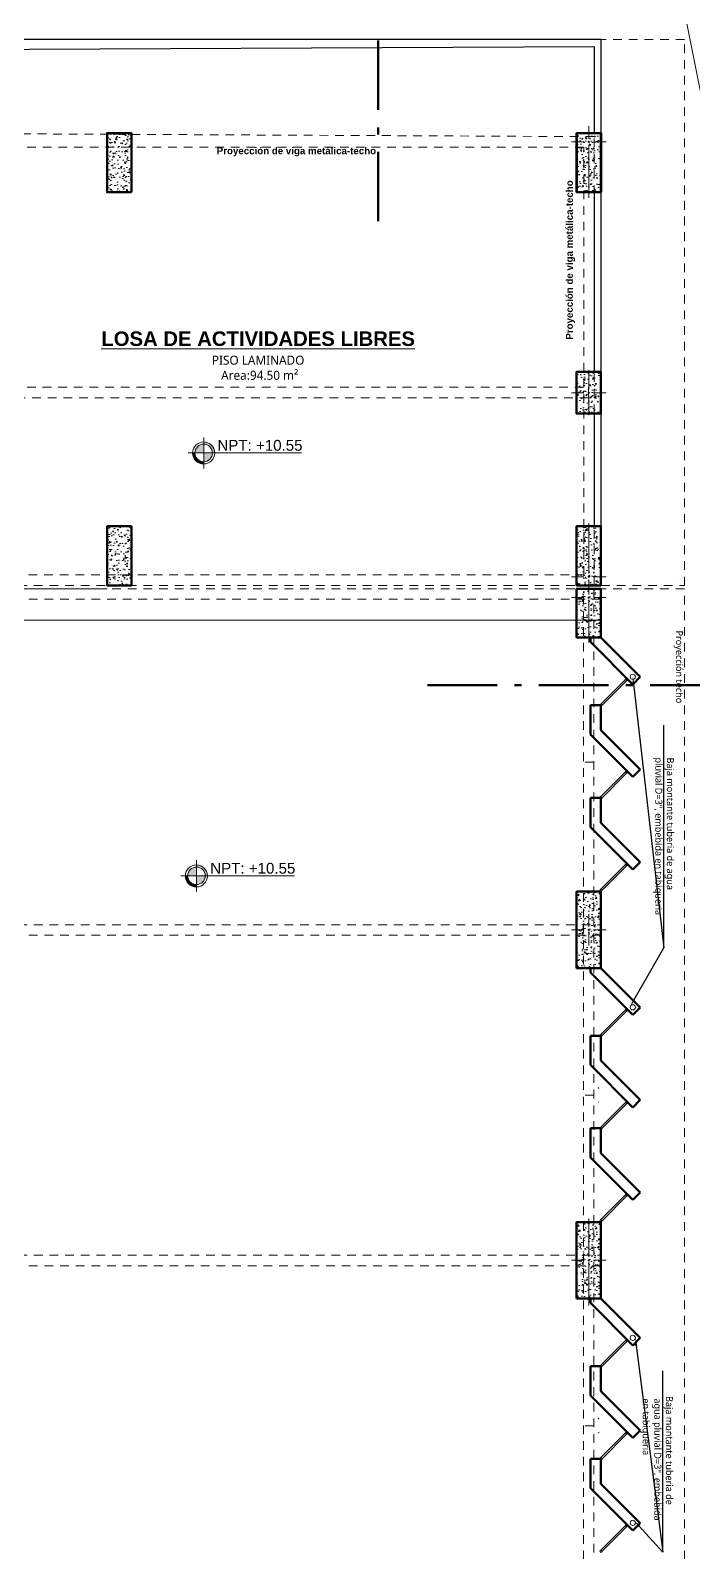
# Model space of a CAD drawing. Header units: metres. Extents: x 27 to 147, y -173 to 8.
# Drawn here: x 119.34 to 128.87, y -25.3 to -3.43 of the extents above; entities that cross this region are included whole.
import ezdxf
from ezdxf import colors
from ezdxf.entities.mleader import LeaderData, LeaderLine
from ezdxf.math import Vec2, Vec3

# ---------------------------------------------------------------- set-up
doc = ezdxf.new("R2010")
doc.units = ezdxf.units.M
for name, pattern in [('1CORTE', [1.5, 1, -0.25, 0, -0.25]), ('DASHED2', [0.375, 0.25, -0.125]), ('HIDDEN2', [0.1875, 0.125, -0.0625]), ('RAYITAS2', [0.1875, 0.125, -0.0625])]:
    doc.linetypes.add(name, pattern=pattern)
for name, color, linetype, lineweight in [('2D Drafting - General_Pen_No__46', 7, 'Continuous', 25), ('AA. Proyeccion Corte', 10, '1CORTE', 50), ('COLUMNAS 50', 32, 'Continuous', 70), ('Cotas varias El', 253, 'Continuous', 13), ('GRAFO 0 BLANCO', 7, 'Continuous', 0), ('GRAFO 4', 7, 'Continuous', 30), ('GRAFO01', 7, 'Continuous', 0), ('Letras El', 9, 'Continuous', 5), ('letras sr', 7, 'Continuous', 5), ('Muros el', 144, 'Continuous', 60), ('proyecciones', 1, 'DASHED2', 5), ('Structural - Bearing_Pen_No__20', 1, 'Continuous', 0), ('TEXTO 100', 7, 'Continuous', 20), ('tuberia de montantes', 10, 'Continuous', 0), ('Vanos', 140, 'Continuous', 5)]:
    doc.layers.add(name, color=color, linetype=linetype, lineweight=lineweight)
doc.layers.add('Mobiliario', color=7, linetype='Continuous', lineweight=0, true_color=0x7f7f7f)
doc.styles.add('Generales', font='trebuc.ttf', dxfattribs={"height": 0.1})
doc.styles.add('GENERATED_STYLE_1', font='arialbd.ttf')
doc.styles.add('JOS', font='arial.ttf', dxfattribs={"height": 1})
doc.styles.add('Santa Rosa 1 50', font='trebuc.ttf')
pattern_1 = [(319.9999992082422, (0, 0), (-0.01506051477462154, -0.1721424436160628), [0.01799999999999999, -0.1979999999999999]), (264.9999992082422, (0, 0), (0.1805261125481726, 0.03330031757246919), [0.01439999999999999, -0.1583999999999999]), (10.45144366824218, (-0.001255042758233223, -0.01434520342265684), (0.1654655959138421, -0.1388421255010397), [0.01529764607999999, -0.1682741068799999]), (316.1841992082421, (0.04799999999999998, -6.63301485462505e-10), (-0.03972463092985215, -0.2561379188122313), [0.02699999999999999, -0.2969999999999999]), (6.635634698242177, (0.0446896060250406, -0.02134481941755587), (0.2337884610860787, -0.2243188701924863), [0.02294648207999999, -0.2524113023999999]), (261.1841631982422, (0.04799999999999998, -6.63301485462505e-10), (0.2337884609649843, -0.224318870043817), [0.02159999999999999, -0.2376000002399999]), (290.9999992082422, (0.03599999966834924, -0.0240000004974761), (-0.09662853573932795, -0.1432576911731422), [0.01799999999999999, -0.1979999999999999]), (235.9999992082422, (0.03599999966834924, -0.0240000004974761), (0.1740360100042875, -0.0583956820661451), [0.0144, -0.1584]), (341.4514439482422, (0.02794762174337869, -0.03593814134620205), (0.07740747388692112, -0.2016533714848699), [0.0152976456, -0.1682741068799999]), (307.4999992082422, (0, 0), (0.07989452487918647, -0.002918366380194698), [0, -0.15648, 0, -0.1608, 0, -0.1589999999999999]), (277.4999992082422, (0, 0), (0.09465880997929434, -0.063136690294185), [0, -0.09167999999999997, 0, -0.15288, 0, -0.06059999999999998]), (237.4999992082422, (7.39581156290693e-10, 0.05351999999999998), (-0.005413170986677214, -0.1281173846065747), [0, -0.05999999999999998, 0, -0.1871999999999999, 0, -0.2483999999999999]), (227.4999992082422, (1.071231899021946e-09, 0.07751999999999996), (0.02402519382561498, -0.1399646809741716), [0, -0.07799999999999999, 0, -0.12432, 0, -0.1763999999999999])]
pattern_2 = [(319.9999992082422, (-57.72961175514544, 66.59610754711221), (-0.01506051477462154, -0.1721424436160628), [0.01799999999999998, -0.1979999999999999]), (264.9999992082422, (-57.72961175514544, 66.59610754711221), (0.1805261125481726, 0.03330031757246919), [0.01439999999999999, -0.1583999999999999]), (10.45144366824218, (-57.73086679790367, 66.58176234368956), (0.1654655959138421, -0.1388421255010397), [0.01529764607999999, -0.1682741068799999]), (316.1841992082421, (-57.68161175514544, 66.5961075464489), (-0.03972463092985215, -0.2561379188122313), [0.02699999999999999, -0.2969999999999999]), (6.635634698242178, (-57.68492214912041, 66.57476272769466), (0.2337884610860787, -0.2243188701924863), [0.02294648207999999, -0.2524113023999999]), (261.1841631982422, (-57.68161175514544, 66.5961075464489), (0.2337884609649843, -0.224318870043817), [0.02159999999999998, -0.2376000002399998]), (290.9999992082422, (-57.69361175547709, 66.57210754661473), (-0.09662853573932795, -0.1432576911731422), [0.01799999999999998, -0.1979999999999999]), (235.9999992082422, (-57.69361175547709, 66.57210754661473), (0.1740360100042875, -0.0583956820661451), [0.0144, -0.1584]), (341.4514439482422, (-57.70166413340206, 66.560169405766), (0.07740747388692112, -0.2016533714848699), [0.01529764559999999, -0.1682741068799999]), (307.4999992082422, (-57.72961175514544, 66.59610754711221), (0.07989452487918647, -0.002918366380194698), [0, -0.15648, 0, -0.1608, 0, -0.1589999999999999]), (277.4999992082422, (-57.72961175514544, 66.59610754711221), (0.09465880997929434, -0.063136690294185), [0, -0.09167999999999997, 0, -0.15288, 0, -0.06059999999999998]), (237.4999992082422, (-57.72961175440585, 66.64962754711222), (-0.005413170986677214, -0.1281173846065747), [0, -0.05999999999999996, 0, -0.1871999999999999, 0, -0.2483999999999998]), (227.4999992082422, (-57.7296117540742, 66.67362754711222), (0.02402519382561498, -0.1399646809741716), [0, -0.07799999999999999, 0, -0.12432, 0, -0.1763999999999999])]

msp = doc.modelspace()

# ---------------------------------------------------------------- hatches: boundary and pattern name
at = {"layer": 'GRAFO 0 BLANCO'}
h = msp.add_hatch(dxfattribs=at)
h.set_pattern_fill('AR-CONC', color=256, scale=0.02399999999999999, angle=-90.00000079175783)
h.set_pattern_definition(pattern_2)
h.paths.add_polyline_path([(120.7894038340977, -5.753880053538978), (120.4394038340592, -5.753880053538978), (120.4394038340592, -4.903880069865153), (120.7894038340977, -4.903880069865153)])
h = msp.add_hatch(dxfattribs=at)
h.set_pattern_fill('AR-CONC', color=256, scale=0.02399999999999999, angle=-90.00000079175783)
h.set_pattern_definition(pattern_1)
h.paths.add_polyline_path([(127.5424248948704, -4.903881686526972), (127.19242489491, -4.903881337470921), (127.1924248943139, -5.753881362979633), (127.5424248942746, -5.753881712035684)])
h.paths.add_polyline_path([(127.3587110564955, -5.02888150367761, -1), (127.3761387332849, -5.02888150367761, -1)], flags=16)
h = msp.add_hatch(dxfattribs=at)
h.set_pattern_fill('AR-CONC', color=256, scale=0.02399999999999999)
h.set_pattern_definition([(49.99999999999999, (-58.19842159293236, 47.69485513749609), (0.1721424438241808, -0.01506051239582282), [0.018, -0.198]), (355, (-58.19842159293236, 47.69485513749609), (-0.03330032006711999, 0.1805261120880028), [0.0144, -0.1584]), (100.45144446, (-58.18407638949236, 47.69360009493609), (0.1388421232145068, 0.165465597832471), [0.01529764607999998, -0.1682741068799998]), (46.18420000000001, (-58.19842159293236, 47.74285513749609), (0.2561379193611773, -0.03972462739033836), [0.02699999999999999, -0.2969999999999999]), (96.63563549, (-58.17707677413236, 47.73954474381609), (0.2243188669618147, 0.2337884641858921), [0.02294648207999999, -0.2524113023999999]), (351.1841639899999, (-58.19842159293236, 47.74285513749609), (0.2243188668131455, 0.2337884640647976), [0.02159999999999999, -0.2376000002399999]), (21, (-58.17442159293236, 47.73085513749609), (0.1432576925084308, -0.09662853375968129), [0.018, -0.198]), (326.0000000000001, (-58.17442159293236, 47.73085513749609), (0.0583956796611796, 0.1740360108112447), [0.0144, -0.1584]), (71.45144474, (-58.16248345197235, 47.72280275973609), (0.201653370415193, 0.07740747667352489), [0.0152976456, -0.1682741068799999]), (37.50000000000001, (-58.19842159293236, 47.69485513749609), (0.00291836527614976, 0.07989452491951474), [0, -0.15648, 0, -0.1608, 0, -0.1589999999999999]), (7.499999999999999, (-58.19842159293236, 47.69485513749609), (0.06313668898611564, 0.09465881085176643), [0, -0.09167999999999997, 0, -0.15288, 0, -0.06059999999999998]), (327.5, (-58.25194159293235, 47.69485513749609), (0.1281173846813781, -0.00541316921625114), [0, -0.05999999999999998, 0, -0.1871999999999999, 0, -0.2483999999999999]), (317.5, (-58.27594159293236, 47.69485513749609), (0.1399646806421727, 0.02402519575975625), [0, -0.07799999999999999, 0, -0.12432, 0, -0.1763999999999999])])
h.paths.add_polyline_path([(127.5395874226231, -8.333834178016568), (127.1895874226231, -8.333834178016568), (127.1895874226231, -8.933832548227551), (127.5395874226231, -8.933832548227551)])
h = msp.add_hatch(dxfattribs=at)
h.set_pattern_fill('AR-CONC', color=256, scale=0.02399999999999999, angle=-90.00000079175783)
h.set_pattern_definition(pattern_2)
h.paths.add_polyline_path([(120.7894592920448, -10.5537821157227), (120.4394592918337, -10.5537821157227), (120.4394592918337, -11.4037821174), (120.7894592920448, -11.4037821174)])
h = msp.add_hatch(dxfattribs=at)
h.set_pattern_fill('AR-CONC', color=256, scale=0.02399999999999999, angle=-90.00000079175783)
h.set_pattern_definition(pattern_1)
h.paths.add_polyline_path([(127.5396429442279, -11.40378636533788), (127.5396429441108, -10.5537853846025), (127.1896429441504, -10.55378503554645), (127.1896429442672, -11.40378601628183)])
h.paths.add_polyline_path([(127.3559291059311, -11.27878629883017, -1), (127.3733567827206, -11.27878629883017, -1)], flags=16)
h = msp.add_hatch(dxfattribs=at)
h.set_pattern_fill('AR-CONC', color=256, scale=0.024, angle=-7.917578425172333e-07)
h.set_pattern_definition([(49.99999920824217, (162.2136335983771, 224.0809100962919), (0.1721424436160629, -0.01506051477462158), [0.018, -0.198]), (354.9999992082422, (162.2136335983771, 224.0809100962919), (-0.03330031757246915, 0.1805261125481726), [0.0144, -0.1584]), (100.4514436682422, (162.2279788017998, 224.0796550535336), (0.1388421255010397, 0.1654655959138421), [0.01529764607999999, -0.1682741068799999]), (46.18419920824216, (162.2136335990404, 224.1289100962919), (0.2561379188122314, -0.03972463092985221), [0.02699999999999999, -0.2969999999999999]), (96.63563469824217, (162.2349784177947, 224.1255997023169), (0.2243188701924864, 0.2337884610860787), [0.02294648208, -0.2524113023999999]), (351.1841631982422, (162.2136335990404, 224.1289100962919), (0.2243188700438171, 0.2337884609649843), [0.02159999999999999, -0.2376000002399999]), (20.99999920824218, (162.2376335988746, 224.1169100959602), (0.1432576911731422, -0.096628535739328), [0.018, -0.198]), (325.9999992082422, (162.2376335988746, 224.1169100959602), (0.05839568206614516, 0.1740360100042876), [0.0144, -0.1584]), (71.45144394824212, (162.2495717397233, 224.1088577180352), (0.20165337148487, 0.0774074738869211), [0.0152976456, -0.1682741068799999]), (37.49999920824217, (162.2136335983771, 224.0809100962919), (0.002918366380194716, 0.07989452487918648), [0, -0.15648, 0, -0.1608, 0, -0.159]), (7.49999920824215, (162.2136335983771, 224.0809100962919), (0.06313669029418505, 0.09465880997929435), [0, -0.09167999999999998, 0, -0.15288, 0, -0.06059999999999999]), (327.4999992082422, (162.1601135983771, 224.0809100970314), (0.1281173846065747, -0.005413170986677244), [0, -0.05999999999999999, 0, -0.1871999999999999, 0, -0.2484]), (317.4999992082422, (162.1361135983771, 224.0809100973631), (0.1399646809741716, 0.02402519382561496), [0, -0.078, 0, -0.12432, 0, -0.1764])])
h.paths.add_polyline_path([(127.18964296166, -12.15378159202342), (127.5396429616206, -12.15378124296737), (127.539642988217, -11.45378187531554), (127.1896429882565, -11.45378222437159)])
h.paths.add_polyline_path([(127.355929149842, -11.57878204152223, -1), (127.3733568266315, -11.57878204152223, -1)], flags=16)
h = msp.add_hatch(dxfattribs=at)
h.set_pattern_fill('AR-CONC', color=256, scale=0.024, angle=-7.917578425172333e-07)
h.set_pattern_definition([(49.99999920824217, (162.213633598377, 219.3059108333308), (0.1721424436160629, -0.01506051477462158), [0.018, -0.198]), (354.9999992082422, (162.213633598377, 219.3059108333308), (-0.03330031757246915, 0.1805261125481726), [0.0144, -0.1584]), (100.4514436682422, (162.2279788017997, 219.3046557905726), (0.1388421255010397, 0.1654655959138421), [0.01529764607999999, -0.1682741068799999]), (46.18419920824216, (162.2136335990403, 219.3539108333308), (0.2561379188122314, -0.03972463092985221), [0.02699999999999999, -0.2969999999999999]), (96.63563469824217, (162.2349784177945, 219.3506004393558), (0.2243188701924864, 0.2337884610860787), [0.02294648208, -0.2524113023999999]), (351.1841631982422, (162.2136335990403, 219.3539108333308), (0.2243188700438171, 0.2337884609649843), [0.02159999999999999, -0.2376000002399999]), (20.99999920824218, (162.2376335988745, 219.3419108329992), (0.1432576911731422, -0.096628535739328), [0.018, -0.198]), (325.9999992082422, (162.2376335988745, 219.3419108329992), (0.05839568206614516, 0.1740360100042876), [0.0144, -0.1584]), (71.45144394824212, (162.2495717397232, 219.3338584550742), (0.20165337148487, 0.0774074738869211), [0.0152976456, -0.1682741068799999]), (37.49999920824217, (162.213633598377, 219.3059108333308), (0.002918366380194716, 0.07989452487918648), [0, -0.15648, 0, -0.1608, 0, -0.159]), (7.49999920824215, (162.213633598377, 219.3059108333308), (0.06313669029418505, 0.09465880997929435), [0, -0.09167999999999998, 0, -0.15288, 0, -0.06059999999999999]), (327.4999992082422, (162.160113598377, 219.3059108340704), (0.1281173846065747, -0.005413170986677244), [0, -0.05999999999999999, 0, -0.1871999999999999, 0, -0.2484]), (317.4999992082422, (162.136113598377, 219.3059108344021), (0.1399646809741716, 0.02402519382561496), [0, -0.078, 0, -0.12432, 0, -0.1764])])
h.paths.add_polyline_path([(127.1896429883346, -16.90378404459285), (127.5396429882953, -16.9037836955368), (127.5396429882168, -15.8037801287082), (127.1896429882564, -15.80378047776425)])
h.paths.add_polyline_path([(127.3559291498419, -16.35378130448328, -1), (127.3733568266314, -16.35378130448328, -1)], flags=16)
h = msp.add_hatch(dxfattribs=at)
h.set_pattern_fill('AR-CONC', color=256, scale=0.024, angle=-7.917578425172333e-07)
h.set_pattern_definition([(49.99999920824217, (162.213633598377, 214.5559100962927), (0.1721424436160629, -0.01506051477462158), [0.018, -0.198]), (354.9999992082422, (162.213633598377, 214.5559100962927), (-0.03330031757246915, 0.1805261125481726), [0.0144, -0.1584]), (100.4514436682422, (162.2279788017997, 214.5546550535344), (0.1388421255010397, 0.1654655959138421), [0.01529764607999999, -0.1682741068799999]), (46.18419920824216, (162.2136335990403, 214.6039100962927), (0.2561379188122314, -0.03972463092985221), [0.02699999999999999, -0.2969999999999999]), (96.63563469824217, (162.2349784177945, 214.6005997023177), (0.2243188701924864, 0.2337884610860787), [0.02294648208, -0.2524113023999999]), (351.1841631982422, (162.2136335990403, 214.6039100962927), (0.2243188700438171, 0.2337884609649843), [0.02159999999999999, -0.2376000002399999]), (20.99999920824218, (162.2376335988745, 214.591910095961), (0.1432576911731422, -0.096628535739328), [0.018, -0.198]), (325.9999992082422, (162.2376335988745, 214.591910095961), (0.05839568206614516, 0.1740360100042876), [0.0144, -0.1584]), (71.45144394824212, (162.2495717397232, 214.5838577180361), (0.20165337148487, 0.0774074738869211), [0.0152976456, -0.1682741068799999]), (37.49999920824217, (162.213633598377, 214.5559100962927), (0.002918366380194716, 0.07989452487918648), [0, -0.15648, 0, -0.1608, 0, -0.159]), (7.49999920824215, (162.213633598377, 214.5559100962927), (0.06313669029418505, 0.09465880997929435), [0, -0.09167999999999998, 0, -0.15288, 0, -0.06059999999999999]), (327.4999992082422, (162.160113598377, 214.5559100970323), (0.1281173846065747, -0.005413170986677244), [0, -0.05999999999999999, 0, -0.1871999999999999, 0, -0.2484]), (317.4999992082422, (162.136113598377, 214.5559100973639), (0.1399646809741716, 0.02402519382561496), [0, -0.078, 0, -0.12432, 0, -0.1764])])
h.paths.add_polyline_path([(127.1896429883346, -21.65378215864506), (127.5396429882953, -21.65378180958901), (127.5396429882168, -20.55468767183257), (127.1896429882564, -20.55468802088862)])
h.paths.add_polyline_path([(127.3559291498419, -21.10378204152141, -1), (127.3733568266314, -21.10378204152141, -1)], flags=16)
at = {"layer": 'TEXTO 100', "ltscale": 1.3}
h = msp.add_hatch(color=256, dxfattribs=at)
edge = h.paths.add_edge_path()
edge.add_line((121.9552590321713, -9.499761875173476), (121.828808694361, -9.499761873177476))
edge.add_line((121.828808694361, -9.499761873177476), (121.828808694361, -9.626212210738046))
edge.add_arc((121.8288086954842, -9.499761873177476), 0.1264503375606894, 269.9999994913017, 359.9999990956475)
edge = h.paths.add_edge_path()
edge.add_arc((121.8288086952345, -9.499761875173476), 0.1264503395565726, 90.00000039565423, 180)
edge.add_line((121.7023583565513, -9.499761875173476), (121.8288086943616, -9.499761873177476))
edge.add_line((121.828808694361, -9.499761873177476), (121.828808694361, -9.373311535616907))
edge = h.paths.add_edge_path()
edge.add_line((121.828808694361, -9.341045947632466), (121.828808694361, -9.373311535616907))
edge.add_arc((121.8288086934882, -9.499761875173476), 0.1264503395565726, 0, 89.99999960434582, ccw=False)
edge.add_line((121.9552590321713, -9.499761875173476), (121.9875246221518, -9.499761873177476))
edge.add_arc((121.8288086954842, -9.499761873177476), 0.1587159266678152, -1.272221872585407e-14, 90.00000040528428)
for points in [[(121.7023583565006, -9.499761873177476), (121.6700927665276, -9.499761873177476, 0.4163528812831421), (121.8299670823011, -9.658473573708307), (121.8299670823011, -9.626206905038686, -0.4168992925091289)], [(121.5987260855446, -15.57805878463366), (121.5664604955716, -15.57805878463366, 0.4163528812831421), (121.7263348113451, -15.73677048516448), (121.7263348113451, -15.70450381649486, -0.4168992925091289)]]:
    msp.add_hatch(color=256, dxfattribs=at).paths.add_polyline_path(points)
h = msp.add_hatch(color=256, dxfattribs=at)
edge = h.paths.add_edge_path()
edge.add_line((121.8516267612152, -15.57805878662966), (121.7251764234049, -15.57805878463366))
edge.add_line((121.7251764234049, -15.57805878463366), (121.7251764234049, -15.70450912219423))
edge.add_arc((121.7251764245281, -15.57805878463366), 0.1264503375606894, 269.9999994913017, 359.9999990956475)
edge = h.paths.add_edge_path()
edge.add_arc((121.7251764242784, -15.57805878662966), 0.1264503395565726, 90.00000039565423, 180)
edge.add_line((121.5987260855953, -15.57805878662966), (121.7251764234056, -15.57805878463366))
edge.add_line((121.7251764234049, -15.57805878463366), (121.7251764234049, -15.45160844707309))
edge = h.paths.add_edge_path()
edge.add_line((121.7251764234049, -15.41934285908865), (121.7251764234049, -15.45160844707309))
edge.add_arc((121.7251764225321, -15.57805878662966), 0.1264503395565726, 0, 89.99999960434582, ccw=False)
edge.add_line((121.8516267612152, -15.57805878662966), (121.8838923511957, -15.57805878463366))
edge.add_arc((121.7251764245281, -15.57805878463366), 0.1587159266678152, -1.272221872585407e-14, 90.00000040528428)

# ---------------------------------------------------------------- linework, layer by layer
at = {"layer": 'AA. Proyeccion Corte', "color": 7}
for p, q in [((124.3393718826102, -6.170984100366859), (124.3393718826102, 0.5703797263418622)), ((125.0480696927106, -12.83529844096574), (132.5212765699754, -12.83529844096574))]:
    msp.add_line(p, q, dxfattribs=at)
at = {"layer": 'COLUMNAS 50', "color": 1, "linetype": 'Continuous', "lineweight": 9}
for p, q in [((127.3674248948902, -4.983881478615444), (127.3674248948902, -4.803881478615494)), ((127.2974249450208, -5.02888150367761), (127.1174249450208, -5.02888150367761)), ((127.6174248933981, -5.02888150367761), (127.437424893398, -5.02888150367761)), ((127.3674248948902, -5.073881528739776), (127.3674248948902, -5.833554167651641)), ((127.3646429443259, -11.233786273768), (127.3637661237786, -10.51095990588703)), ((127.2946429944565, -11.27878629883017), (127.1146429944564, -11.27878629883017)), ((127.3646429443259, -11.32378632389234), (127.3646429443259, -11.50378632389234)), ((127.3646429882367, -11.53378201646007), (127.3646429882367, -11.35378201646012)), ((127.6146429428337, -11.27878629883017), (127.4346429428336, -11.27878629883017)), ((127.1146429897289, -11.57878204152223), (127.2946429897289, -11.57878204152223)), ((127.4346429381061, -11.57878204152223), (127.6146429381062, -11.57878204152223)), ((127.3646429882367, -11.6237820665844), (127.3646429882367, -12.22282717283031)), ((127.3646429882366, -16.30878127942111), (127.3646429882366, -16.12878127942116)), ((127.1146429897288, -16.35378130448328), (127.2946429897288, -16.35378130448328)), ((127.3646429882366, -16.39878132954544), (127.3646429882366, -16.57878132954545)), ((127.434642938106, -16.35378130448328), (127.6146429381061, -16.35378130448328)), ((127.3646429882366, -21.05878201645925), (127.3646429882366, -20.50193286102672)), ((127.1146429897288, -21.10378204152141), (127.2946429897288, -21.10378204152141)), ((127.3646429882366, -21.14878206658358), (127.3646429882366, -21.75355419963944)), ((127.434642938106, -21.10378204152141), (127.6146429381061, -21.10378204152141))]:
    msp.add_line(p, q, dxfattribs=at)
at = {"layer": 'COLUMNAS 50', "linetype": 'Continuous'}
for p, q in [((127.1896429440863, -4.903881537656227), (127.1896429440863, -5.753881537354284)), ((127.5396429441366, -4.903881537958179), (127.5396429441366, -5.753881537656236)), ((127.1896429440863, -5.753881537354284), (127.5396429441366, -5.753881537656236)), ((127.1896429442672, -11.40378334171499), (127.1896429441055, -10.55378521022545)), ((127.1896429441055, -10.55378521022545), (127.5396429441558, -10.5537852099235)), ((127.5396429441558, -10.5537852099235), (127.5396429443777, -11.40378358320067))]:
    msp.add_line(p, q, dxfattribs=at)
for points in [[(120.7894038340977, -5.753880053538978), (120.4394038340592, -5.753880053538978), (120.4394038340592, -4.903880069865153), (120.7894038340977, -4.903880069865153)], [(127.5424248942746, -5.753881712035684), (127.5424248948704, -4.903881686526972), (127.19242489491, -4.903881337470921), (127.1924248943139, -5.753881362979633)], [(127.5395874226231, -8.333832548227528), (127.5395874226231, -8.933832548227551), (127.1895874226231, -8.933832548227551), (127.1895874226231, -8.333832548227528)], [(120.7894592920448, -10.5537821157227), (120.4394592918337, -10.5537821157227), (120.4394592918337, -11.4037821174), (120.7894592920448, -11.4037821174)], [(127.5396429442279, -11.40378636533788), (127.5396429441108, -10.5537853846025), (127.1896429441504, -10.55378503554645), (127.1896429442672, -11.40378601628183)], [(127.18964296166, -12.15378159202342), (127.1896429882565, -11.45378222437159), (127.539642988217, -11.45378187531554), (127.5396429616206, -12.15378124296737)], [(127.1896429883346, -16.90378404459285), (127.1896429882564, -15.80378047776425), (127.5396429882168, -15.8037801287082), (127.5396429882953, -16.9037836955368)], [(127.1896429883346, -21.65378215864506), (127.1896429882564, -20.55468802088862), (127.5396429882168, -20.55468767183257), (127.5396429882953, -21.65378180958901)]]:
    msp.add_lwpolyline(points, close=True, dxfattribs=at)
at = {"layer": 'COLUMNAS 50', "color": 1, "linetype": 'Continuous', "lineweight": 9}
for centre, radius in [((127.3674248948902, -5.02888150367761), 0.0087138383947443), ((127.3646429443259, -11.27878629883017), 0.0087138383947443), ((127.3646429882367, -11.57878204152223), 0.008713838394744301), ((127.3646429882366, -16.35378130448328), 0.008713838394744301), ((127.3646429882366, -21.10378204152141), 0.008713838394744301)]:
    msp.add_circle(centre, radius, dxfattribs=at)
for p in [(127.3674248948902, -5.02888150367761), (127.3646429443259, -11.27878629883017), (127.3646429882367, -11.57878204152223), (127.3646429882366, -16.35378130448328), (127.3646429882366, -21.10378204152141)]:
    msp.add_point(p, dxfattribs=at)
at = {"layer": 'Cotas varias El'}
msp.add_line((117.2397016191617, -11.90378077287905), (127.5396570676629, -11.90378077287905), dxfattribs=at)
msp.add_lwpolyline([(117.4894858806477, -11.45378288583147), (120.4394866470472, -11.45378237351095)], dxfattribs=at)
at = {"layer": 'GRAFO 0 BLANCO', "color": 7}
msp.add_lwpolyline([(70.18499047267824, -2.180842243972393), (83.80299599292186, -2.46267097424186), (99.19250468533716, -2.770886904507677), (103.2527409061323, -2.847601508374396), (116.5611442229566, -3.034539050208537), (128.570777558676, -2.287866631029146), (139.002569109317, -54.5756723298872)], dxfattribs=at)
at = {"layer": 'GRAFO 4', "linetype": 'Continuous'}
for points in [[(117.1369546259523, -3.556791944971145), (117.1369546259523, -3.656791944971168), (117.1369546259521, -4.903881511998968), (117.2843766783203, -4.903881511998968), (117.2843766783212, -3.706791944971165), (127.4423674356931, -3.656791944971168), (127.4423674356931, -4.903881586739364)], [(127.4423674356931, -8.933832548227551), (127.4423682833988, -10.55378521671245), (127.542425676756, -10.55378545825547), (127.5423673690572, -3.556791944971202), (117.1369546259523, -3.556791944971145)], [(127.4423674356931, -5.753881612248083), (127.4423674356931, -8.333832548227528)], [(128.6397163334511, -11.36719247382735), (128.6397163334511, -11.36719247382735)]]:
    msp.add_lwpolyline(points, dxfattribs=at)
at = {"layer": 'Mobiliario', "lineweight": 15}
for p, q in [((127.5010768491899, -18.62143857556786), (127.5087615859414, -18.63259147668937)), ((127.5035491410271, -18.83611235447843), (127.5109749887598, -18.82478543222091)), ((127.5010906852911, -23.37143989000306), (127.5087754220426, -23.38259279112459)), ((127.5035629771283, -23.5861136689136), (127.510988824861, -23.57478674665607))]:
    msp.add_line(p, q, dxfattribs=at)
at = {"layer": 'Muros el', "ltscale": 0.05}
for p, q in [((127.5219650581224, -13.12605312916837), (127.3896430622692, -13.12605312892483)), ((127.5396429307499, -13.14373100192604), (127.5219650581224, -13.12605312916837)), ((127.3896429865026, -14.87596444221522), (127.3896430503269, -14.45607986563478)), ((127.5219649810649, -14.45607988574828), (127.3896430503269, -14.45607986563478)), ((127.5396430568553, -14.47375755534297), (127.5219651842279, -14.45607968258536)), ((127.5219696574526, -17.8760528247271), (127.3896477333905, -17.87605282448352)), ((127.5396476018712, -17.89373036295002), (127.5219698606155, -17.87605262156417)), ((127.3896476576239, -19.6259638032392), (127.3896477214482, -19.2060790234958)), ((127.5219698553492, -19.20607904360934), (127.3896477214482, -19.2060790234958)), ((127.5396477279767, -19.22375691636695), (127.5219698553492, -19.20607904360936)), ((127.5219698606162, -22.62605347364807), (127.3896477333905, -22.62605347364807)), ((127.5396476018712, -22.64373147777822), (127.5219695978712, -22.62605347364807)), ((127.3896476576239, -24.3759649180674), (127.3896477214482, -23.95608015843753)), ((127.5219698553492, -23.95608015843753), (127.3896477214482, -23.95608015843753)), ((127.5396477279767, -23.97375803119515), (127.5219698553492, -23.95608015843753))]:
    msp.add_line(p, q, dxfattribs=at)
for points in [[(127.3896434370814, -12.15378139256235), (127.3896434370814, -12.15378139256235), (127.3896434370814, -12.15378139256235), (127.3896429882954, -12.2159135961988)], [(127.9992623396925, -12.82553295208398), (127.3896429882954, -12.2159135961988)], [(127.539642934394, -12.15378150826486), (128.1053283572609, -12.71946693529647)], [(128.1053283572609, -12.71946693529647), (127.9992623396925, -12.82553295208398)], [(127.3896430614964, -13.54594009671122), (127.3896430622692, -13.12605312892483)], [(127.5396422578693, -13.48380725905163), (127.5396430621223, -13.14373087055357)], [(127.9992624657979, -14.15555950550096), (127.3896430602708, -13.54594009548568)], [(127.5396430604995, -13.48380806168184), (128.1053284833664, -14.04949348871345)], [(128.1053284833664, -14.04949348871345), (127.9992624657979, -14.15555950550096)], [(127.5396430568553, -14.473757555343), (127.5396422578692, -14.81383167954941)], [(127.5396429867313, -14.81383240841142), (128.1053284095981, -15.37951783544306)], [(127.9992623920297, -15.48558385223054), (127.3896429865026, -14.87596444221522)], [(128.1053284095981, -15.37951783544306), (127.9992623920297, -15.48558385223056)], [(127.3896291678392, -16.90378384514603), (127.3896287439828, -16.96589404178873)], [(127.9992670108138, -17.57553231310796), (127.3896287439828, -16.96589404178873)], [(127.5396476055153, -16.90378086928884), (128.1053330283822, -17.46946629632045)], [(128.1053330283822, -17.46946629632045), (127.9992670108138, -17.57553231310796)], [(127.3896477326177, -18.2959394577352), (127.3896477333905, -17.87605282448352)], [(127.5396469289906, -18.23380662007561), (127.5396477332436, -17.89373023157755)], [(127.9992671369192, -18.90555886652494), (127.3896477313921, -18.29593945650966)], [(127.5396477316208, -18.23380742270582), (128.1053331544877, -18.79949284973743)], [(128.1053331544877, -18.79949284973743), (127.9992671369192, -18.90555886652494)], [(127.5396477279767, -19.22375691636698), (127.5396469289906, -19.56383104057339)], [(127.9992670631511, -20.23558321325451), (127.3896476576239, -19.6259638032392)], [(127.5396476578526, -19.5638317694354), (128.1053330807194, -20.12951719646703)], [(128.1053330807194, -20.12951719646703), (127.999267063151, -20.23558321325454)], [(127.3896286820371, -21.65378195919872), (127.3896287439828, -21.71589515661692)], [(127.5396476055153, -21.65378198411703), (128.1053330283822, -22.21946741114864)], [(127.9992670108138, -22.32553342793615), (127.3896287439828, -21.71589515661692)], [(128.1053330283822, -22.21946741114864), (127.9992670108138, -22.32553342793615)], [(127.3896477326177, -23.0459405725634), (127.3896477333905, -22.62605347364807)], [(127.5396469289906, -22.98380773490381), (127.5396477332436, -22.64373134640574)], [(127.9992671369192, -23.65555998135314), (127.3896477313921, -23.04594057133785)], [(127.5396477316208, -22.98380853753402), (128.1053331544877, -23.54949396456563)], [(128.1053331544877, -23.54949396456563), (127.9992671369192, -23.65555998135314)], [(127.5396477279767, -23.97375803119517), (127.5396469289906, -24.31383215540158)], [(127.9992670631511, -24.98558432808271), (127.3896476576239, -24.3759649180674)], [(127.5396476578526, -24.31383288426359), (128.1053330807194, -24.87951831129523)], [(128.1053330807194, -24.87951831129523), (127.999267063151, -24.98558432808274)]]:
    msp.add_lwpolyline(points, dxfattribs=at)
at = {"layer": 'proyecciones', "linetype": 'HIDDEN2'}
for points in [[(127.5424248290503, -11.40378358594435), (128.7396429442279, -11.40378358594435), (128.7396429442279, -3.556791944971209), (127.5423673690572, -3.556791944971202)], [(127.5396428785852, -40.25378203787277), (128.7396429442279, -40.25378203787277), (128.7396429442279, -11.45378048825889), (127.5396429442279, -11.45378033706929)]]:
    msp.add_lwpolyline(points, dxfattribs=at)
at = {"layer": 'proyecciones', "linetype": 'RAYITAS2'}
for points in [[(117.1394858806873, -11.40378323488752), (127.4423674356931, -11.40378334440131), (127.4423674356931, -4.953882915452191), (117.1397435278091, -4.903881511998968)], [(117.2849578798676, -11.25378345655981), (127.2923674356931, -11.25378345655982), (127.2923674356931, -5.103882450054492), (117.2849578798676, -5.103882450054478)], [(117.4894284202947, -8.556792510435663), (127.3624229232012, -8.556792514437156), (127.3624229232012, -8.706792049039457), (117.4894284202947, -8.706792045037965)], [(127.5396429442279, -11.45378210214484), (127.5396429442279, -11.60378168822327), (117.1396874971316, -11.60378168822321), (117.1396874971316, -11.45378210214479)], [(127.5396287959973, -16.28125160189235), (127.5396287959973, -16.43125118797077), (117.1396874971317, -16.43125118797077), (117.1396874971317, -16.28125160189235)], [(127.5396292556024, -21.03125160121253), (127.5396292556024, -21.18125118729095), (117.1396874971316, -21.18125118729095), (117.1396874971316, -21.03125160121253)]]:
    msp.add_lwpolyline(points, close=True, dxfattribs=at)
at = {"layer": 'proyecciones', "linetype": 'HIDDEN2'}
msp.add_lwpolyline([(127.4396431045946, -11.45378210214479), (127.4396877298451, -40.25378333235876), (127.2896874971294, -40.25378333235876), (127.2896428718789, -11.45378210214479)], close=True, dxfattribs=at)
at = {"layer": 'proyecciones', "linetype": 'RAYITAS2'}
for points in [[(127.4396877298451, -13.94378163768563), (127.2896874971294, -13.94378168885562)], [(127.4396877298451, -18.73125154998355), (127.2896874971294, -18.73125160115357)], [(127.4396877298451, -23.48125154998355), (127.2896874971294, -23.48125160115357)]]:
    msp.add_lwpolyline(points, dxfattribs=at)
at = {"layer": 'Structural - Bearing_Pen_No__20', "linetype": 'Continuous'}
for p, q in [((127.364551941989, -8.312343146639998), (127.364551941989, -8.588834272211907)), ((127.2945519921196, -8.633834297274072), (127.1145519921195, -8.633834297274072)), ((127.364551941989, -8.955325447908203), (127.364551941989, -8.678834322336238)), ((127.4345518918584, -8.633834297274072), (127.6145518918584, -8.633834297274072))]:
    msp.add_line(p, q, dxfattribs=at)
msp.add_circle((127.364551941989, -8.633834297274072), 0.0087138383947443, dxfattribs=at)
msp.add_point((127.364551941989, -8.633834297274072), dxfattribs=at)
at = {"layer": 'TEXTO 100', "ltscale": 1.3}
for points in [[(121.6058754260425, -9.499761873177476), (123.2367432861276, -9.499761873177476), (121.8299670823011, -9.499761873177476), (121.8299670823011, -9.27567021966314), (121.8299670823011, -9.72385353068384)], [(121.5022431550864, -15.57805878463366), (123.1331110151715, -15.57805878463366), (121.7263348113451, -15.57805878463366), (121.7263348113451, -15.35396713111932), (121.7263348113451, -15.80215044214002)]]:
    msp.add_lwpolyline(points, dxfattribs=at)
for centre, radius in [((121.828808694361, -9.499761873177476), 0.1587159278333798), ((121.828808694361, -9.499761873177476), 0.1264503378603642), ((121.7251764234049, -15.57805878463366), 0.1587159278333798), ((121.7251764234049, -15.57805878463366), 0.1264503378603642)]:
    msp.add_circle(centre, radius, dxfattribs=at)
at = {"layer": 'tuberia de montantes'}
for centre in [(127.9974945738315, -12.71775856087472), (127.9974992449963, -17.46775792012478), (127.9974992449963, -22.21775903584923), (127.9974992973831, -24.87780993650223)]:
    msp.add_circle(centre, 0.0375, dxfattribs=at)
at = {"layer": 'Vanos', "linetype": 'Continuous'}
for p, q in [((127.5396430621223, -13.14373087055357), (127.9285517932065, -12.75482214233263)), ((127.5396430622524, -13.10837553149425), (127.8931964541472, -12.75482214220246)), ((127.8931964541472, -12.75482214220246), (127.910874123742, -12.73714447273785)), ((127.9108741236118, -12.77249981179718), (127.8931964541472, -12.75482214220246)), ((127.9285517932065, -12.75482214233263), (127.910874123742, -12.73714447273791)), ((127.9285517932065, -12.75482214233263), (127.9108741236118, -12.77249981179718)), ((127.5219649863319, -13.12605320095885), (127.5396426559266, -13.10837553149425)), ((127.5396426559266, -13.10837553149425), (127.5573203253912, -13.12605320108902)), ((127.5396430568553, -14.473757555343), (127.9285517879395, -14.08484882712206)), ((127.5396430569855, -14.43840221628368), (127.8931964488802, -14.08484882699189)), ((127.8931964488802, -14.08484882699189), (127.910874118475, -14.06717115752729)), ((127.9108741183448, -14.10252649658661), (127.8931964488802, -14.08484882699189)), ((127.9285517879395, -14.08484882712206), (127.910874118475, -14.06717115752734)), ((127.9285517879395, -14.08484882712206), (127.9108741183448, -14.10252649658661)), ((127.5219649810649, -14.45607988574828), (127.5396426506597, -14.43840221628368)), ((127.5396426506597, -14.43840221628368), (127.5573203201242, -14.45607988587845)), ((127.5396287439828, -15.8037803032362), (127.928537475067, -15.41487157501526)), ((127.5396287441129, -15.76842496417687), (127.8931821360077, -15.41487157488509)), ((127.8931821360077, -15.41487157488509), (127.9108598056024, -15.39719390542048)), ((127.9108598054723, -15.4325492444798), (127.8931821360077, -15.41487157488509)), ((127.928537475067, -15.41487157501526), (127.9108598056024, -15.39719390542054)), ((127.928537475067, -15.41487157501526), (127.9108598054723, -15.4325492444798)), ((127.5219510745182, -15.78610263364148), (127.5396287441129, -15.76842496417687)), ((127.5396287439828, -15.80378030323623), (127.5219510745182, -15.78610263364151)), ((127.5573064135775, -15.78610263377165), (127.5396287441129, -15.76842496417693)), ((127.8932011252679, -17.5048217659707), (127.9108787948626, -17.4871440965061)), ((127.9285564643272, -17.50482176610087), (127.9108787948626, -17.48714409650616)), ((127.539647733243, -17.89373049432182), (127.9285564643272, -17.50482176610087)), ((127.5396477333731, -17.85837515526249), (127.8932011252679, -17.5048217659707)), ((127.9108787947325, -17.52249943556542), (127.8932011252679, -17.5048217659707)), ((127.9285564643272, -17.50482176610087), (127.9108787947325, -17.52249943556542)), ((127.5219696574526, -17.8760528247271), (127.5396473270473, -17.85837515526249)), ((127.5396473270473, -17.85837515526249), (127.5573249965119, -17.87605282485727)), ((127.5396479311397, -19.223756713204), (127.9285566622239, -18.83484798498306)), ((127.5396479312698, -19.18840137414468), (127.8932013231645, -18.83484798485289)), ((127.8932013231645, -18.83484798485289), (127.9108789927593, -18.81717031538828)), ((127.9108789926291, -18.8525256544476), (127.8932013231645, -18.83484798485289)), ((127.9285566622239, -18.83484798498306), (127.9108789927593, -18.81717031538834)), ((127.9285566622239, -18.83484798498306), (127.9108789926291, -18.8525256544476)), ((127.5219698553493, -19.20607904360928), (127.539647524944, -19.18840137414468)), ((127.539647524944, -19.18840137414468), (127.5573251944085, -19.20607904373945)), ((127.539628986401, -20.55378176743609), (127.9285377174852, -20.16487303921515)), ((127.5396289865311, -20.51842642837677), (127.8931823784259, -20.16487303908498)), ((127.8931823784259, -20.16487303908498), (127.9108600480207, -20.14719536962038)), ((127.9108600478905, -20.1825507086797), (127.8931823784259, -20.16487303908498)), ((127.9285377174852, -20.16487303921515), (127.9108600480207, -20.14719536962043)), ((127.9285377174852, -20.16487303921515), (127.9108600478905, -20.1825507086797)), ((127.5219513169364, -20.53610409784137), (127.5396289865312, -20.51842642837677)), ((127.539628986401, -20.55378176743609), (127.5219513169364, -20.53610409784137)), ((127.5573066559957, -20.53610409797155), (127.5396289865312, -20.51842642837683)), ((127.5573066559957, -20.53610409797155), (127.539628986401, -20.55378176743609)), ((127.5396479364066, -22.64373114324279), (127.9285566674908, -22.25482241502185)), ((127.5396479365367, -22.60837580418347), (127.8932013284314, -22.25482241489168)), ((127.8932013284314, -22.25482241489168), (127.9108789980262, -22.23714474542707)), ((127.910878997896, -22.2725000844864), (127.8932013284314, -22.25482241489168)), ((127.9285566674908, -22.25482241502185), (127.9108789980262, -22.23714474542713)), ((127.9285566674908, -22.25482241502185), (127.910878997896, -22.2725000844864)), ((127.5219698606162, -22.62605347364807), (127.5396475302109, -22.60837580418347)), ((127.5396475302109, -22.60837580418347), (127.5573251996754, -22.62605347377824)), ((127.5396479311397, -23.97375782803222), (127.9285566622239, -23.58484909981128)), ((127.5396479312698, -23.9384024889729), (127.8932013231645, -23.58484909968111)), ((127.8932013231645, -23.58484909968111), (127.9108789927593, -23.5671714302165)), ((127.9108789926291, -23.60252676927583), (127.8932013231645, -23.58484909968111)), ((127.9285566622239, -23.58484909981128), (127.9108789927593, -23.56717143021656)), ((127.9285566622239, -23.58484909981128), (127.9108789926291, -23.60252676927583)), ((127.5219698553493, -23.9560801584375), (127.539647524944, -23.9384024889729)), ((127.539647524944, -23.9384024889729), (127.5573251944085, -23.95608015856767)), ((127.5396288452021, -25.3037818721527), (127.9285375762863, -24.91487314393176)), ((127.5396288453322, -25.26842653309338), (127.8931822372269, -24.91487314380159)), ((127.8931822372269, -24.91487314380159), (127.9108599068217, -24.89719547433698)), ((127.9108599066915, -24.9325508133963), (127.8931822372269, -24.91487314380159)), ((127.9285375762863, -24.91487314393176), (127.9108599068217, -24.89719547433704)), ((127.9285375762863, -24.91487314393176), (127.9108599066915, -24.9325508133963)), ((127.5219511757375, -25.28610420255798), (127.5396288453322, -25.26842653309338)), ((127.5396288452021, -25.3037818721527), (127.5219511757375, -25.28610420255798)), ((127.5573065147968, -25.28610420268815), (127.5396288453322, -25.26842653309343)), ((127.5573065147968, -25.28610420268815), (127.5396288452021, -25.3037818721527))]:
    msp.add_line(p, q, dxfattribs=at)

# ---------------------------------------------------------------- texts
at = {"layer": '2D Drafting - General_Pen_No__46', "insert": (122.0171042617329, -5.237915251142617), "char_height": 0.1, "attachment_point": 7, "style": 'GENERATED_STYLE_1'}
msp.add_mtext('Proyección de viga metálica-techo', dxfattribs=at)
at = {"layer": '2D Drafting - General_Pen_No__46', "insert": (127.1667381372134, -7.87174666252178), "char_height": 0.1, "attachment_point": 7, "rotation": 89.99999999999993, "style": 'GENERATED_STYLE_1'}
msp.add_mtext('Proyección de viga metálica-techo', dxfattribs=at)
at = {"layer": 'GRAFO01', "style": 'JOS'}
for p in [(122.026712490354, -9.467984316754325), (121.9230802193979, -15.54628122821051)]:
    msp.add_text('NPT: +10.55', height=0.1552649359622742, rotation=8.129192432571328e-09, dxfattribs=at).set_placement(p)
at = {"layer": 'Letras El', "insert": (128.7180708733238, -12.05234928442694), "char_height": 0.115, "attachment_point": 1, "rotation": 270, "style": 'Generales'}
msp.add_mtext('{\\H0.86957x;Proyección techo} ', dxfattribs=at)
at = {"layer": 'letras sr', "insert": (124.7623029556152, -7.753364755212807), "char_height": 0.15884, "attachment_point": 3, "style": 'Santa Rosa 1 50'}
msp.add_mtext_dynamic_manual_height_columns('\\pxqc;{\\fSwis721 Ex BT|b1|i0|c0|p34;\\H1.3158x;\\LLOSA DE ACTIVIDADES LIBRES\\P\\fTrebuchet MS|b0|i0|c0|p34;\\H0.62201x;\\lPISO LAMINADO\\P Area:94.50 m²}', width=4.300761689924059, gutter_width=1, heights=[0], dxfattribs=at)

# ---------------------------------------------------------------- leaders
at = {"layer": 'Letras El'}
ml = msp.add_multileader_mtext('Standard', dxfattribs=at)
ml.set_content('{\\H0.86957x;Baja montante tuberia de agua\\Ppluvial D=3", embebida en tabiqueria}', color=256, style='Generales')
ml.set_leader_properties()
ml.build(insert=Vec2(0, 0))
ml.multileader.update_dxf_attribs({"text_right_attachment_type": 6, "dogleg_length": 0.36, "arrow_head_size": 0.1})
ctx = ml.context
ctx.base_point, ctx.char_height, ctx.arrow_head_size, ctx.landing_gap_size, ctx.plane_origin, ctx.plane_x_axis, ctx.plane_y_axis = Vec3(128.516339075461, -13.78721881895899), 0.115, 0.1, 0.09, Vec3(128.8609108861613, -13.05893425708662), Vec3(-4.286263797015736e-16, -1), Vec3(1, -4.286263797015736e-16)
ctx.right_attachment = 6
notes = []
notes.append((ctx, [(1, (1, 1, 0), (128.4446975835418, -16.61032901909367), (4.286263797015738e-16, 1), 0.36, [(0, [(127.9974945738315, -12.71775856087472)], 0, []), (1, [(127.9642498347885, -17.45041644611491)], 0, [])])]))
ctx.mtext.insert, ctx.mtext.text_direction, ctx.mtext.rotation, ctx.mtext.flow_direction = Vec3(128.5879805673802, -13.87721881895898), Vec3(-4.286263797015736e-16, -1), 4.71238898038469, 5
ml = msp.add_multileader_mtext('Standard', dxfattribs=at)
ml.set_content('{\\H0.86957x;Baja montante tuberia de\\P agua pluvial D=3", embebida\\P en tabiqueria}', color=256, style='Generales')
ml.set_leader_properties()
ml.build(insert=Vec2(0, 0))
ml.multileader.update_dxf_attribs({"text_right_attachment_type": 6, "dogleg_length": 0.36, "arrow_head_size": 0.1})
ctx = ml.context
ctx.base_point, ctx.char_height, ctx.arrow_head_size, ctx.landing_gap_size, ctx.plane_origin, ctx.plane_x_axis, ctx.plane_y_axis = Vec3(128.5020285610521, -22.96457926890571), 0.115, 0.1, 0.09, Vec3(128.9379723691381, -22.50117435843039), Vec3(-4.286263797015736e-16, -1), Vec3(1, -4.286263797015736e-16)
ctx.right_attachment = 6
notes.append((ctx, [(1, (1, 1, 0), (128.4303870691329, -25.29960597651514), (4.286263797015738e-16, 1), 0.36, [(0, [(128.0336291540515, -22.22780292312744)], 0, []), (1, [(128.0236694778235, -24.85095157363855)], 0, [])])]))
ctx.mtext.insert, ctx.mtext.text_direction, ctx.mtext.rotation, ctx.mtext.flow_direction = Vec3(128.5736700529713, -23.0545792689057), Vec3(-4.286263797015736e-16, -1), 4.71238898038469, 5
for ctx, leaders in notes:
    for number, flags, end, landing, length, lines in leaders:
        leader = LeaderData()
        leader.index, (leader.has_last_leader_line, leader.has_dogleg_vector, leader.attachment_direction) = number, flags
        leader.last_leader_point, leader.dogleg_vector, leader.dogleg_length = Vec3(end), Vec3(landing), length
        for number, points, colour, breaks in lines:
            line = LeaderLine()
            line.index, line.vertices, line.color, line.breaks = number, Vec3.list(points), colors.encode_raw_color(colour), breaks
            leader.lines.append(line)
        ctx.leaders.append(leader)

doc.saveas('drawing.dxf')
